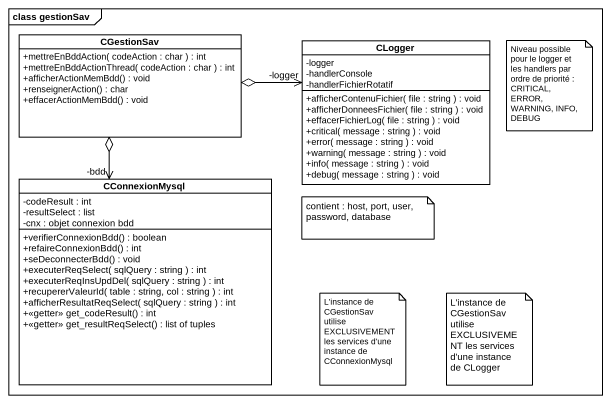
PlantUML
@startuml
mainframe class gestionSav
hide circle
hide empty members
skinparam classAttributeIconSize 0
class CGestionSav {
  +mettreEnBddAction( codeAction : char ) : int
  +mettreEnBddActionThread( codeAction : char ) : int
  +afficherActionMemBdd() : void
  +renseignerAction() : char
  +effacerActionMemBdd() : void
}
class CLogger {
  -logger
  -handlerConsole
  -handlerFichierRotatif
  +afficherContenuFichier( file : string ) : void
  +afficherDonneesFichier( file : string ) : void
  +effacerFichierLog( file : string ) : void
  +critical( message : string ) : void
  +error( message : string ) : void
  +warning( message : string ) : void
  +info( message : string ) : void
  +debug( message : string ) : void
}
class CConnexionMysql {
  -codeResult : int
  -resultSelect : list
  -cnx : objet connexion bdd
  +verifierConnexionBdd() : boolean
  +refaireConnexionBdd() : int
  +seDeconnecterBdd() : void
  +executerReqSelect( sqlQuery : string ) : int
  +executerReqInsUpdDel( sqlQuery : string ) : int
  +recupererValeurId( table : string, col : string ) : int
  +afficherResultatReqSelect( sqlQuery : string ) : int
  +<<getter>> get_codeResult() : int
  +<<getter>> get_resultReqSelect() : list of tuples
}
CGestionSav o-right-> "-logger" CLogger
CGestionSav o--> "-bdd" CConnexionMysql
note as N1
  Niveau possible pour le logger et les handlers par ordre de priorité : CRITICAL, ERROR, WARNING, INFO, DEBUG
end note
note as N2
  contient : host, port, user, password, database
end note
note as N3
  L'instance de CGestionSav utilise EXCLUSIVEMENT les services d'une instance de CConnexionMysql
end note
note as N4
  L'instance de CGestionSav utilise EXCLUSIVEMENT les services d'une instance de CLogger
end note
@enduml
